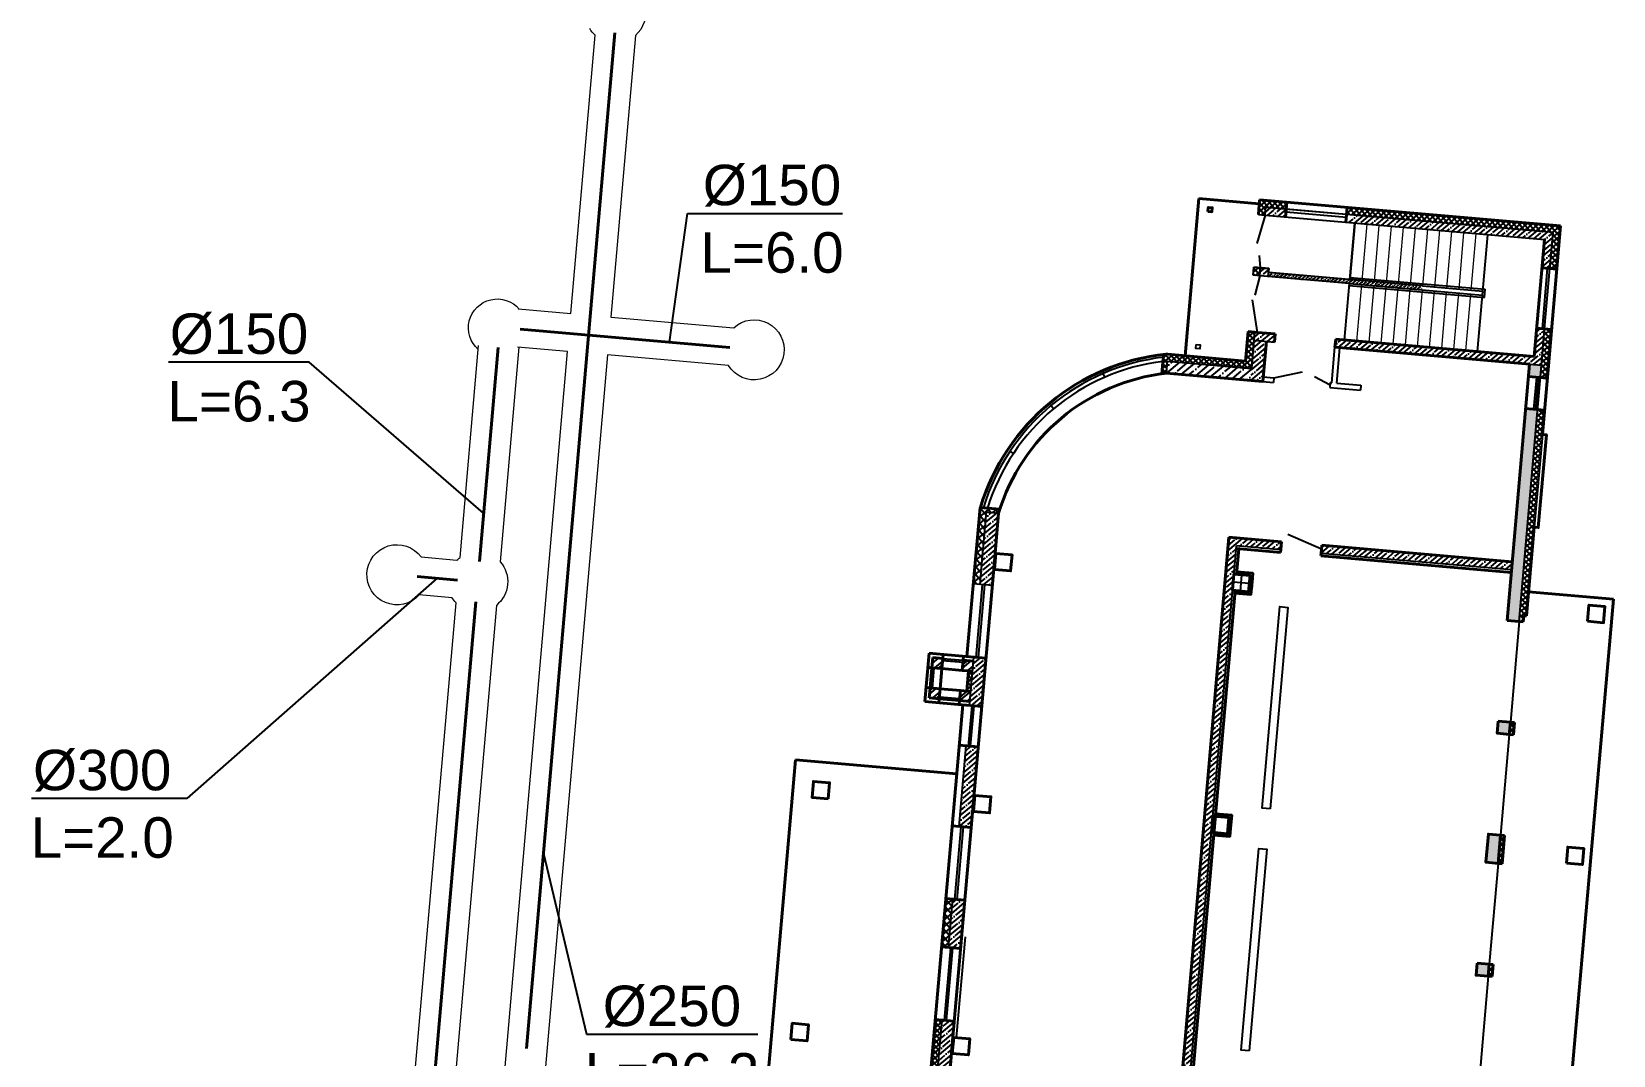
# Model space of a CAD drawing. Header units: millimetres. Extents: x 946 to 259010, y 548 to 42559.
# Drawn here: x 96994 to 104807, y 26862 to 31920 of the extents above; entities that cross this region are included whole.
import ezdxf
from ezdxf import colors
from ezdxf.entities.mleader import LeaderData, LeaderLine
from ezdxf.math import Vec2, Vec3

# ---------------------------------------------------------------- set-up
doc = ezdxf.new("R2010")
doc.units = ezdxf.units.MM
doc.linetypes.add('2-Columns and grid$0$084_(М5) Неукрепленный откос', pattern=[0])
doc.linetypes.add('DASHED', pattern=[19.05, 12.7, -6.35])
for name, color, linetype, lineweight in [('01 - здание', 1, 'Continuous', 40), ('01-Контур', 1, 'Continuous', 25), ('19-канальяК2', 54, 'Continuous', 40), ('Размеры КР', 23, 'Continuous', 13)]:
    doc.layers.add(name, color=color, linetype=linetype, lineweight=lineweight)
doc.styles.add('2_0-Ариел', font='arial.ttf', dxfattribs={"height": 2})
doc.styles.get("Standard").update_dxf_attribs({"font": 'arial.ttf'})
doc.linetypes.add('Каналья-К2', pattern='A,20,-4,["К2",Standard,S=2,R=0,X=-2,Y=-1],-2.3', length=26.3)
pattern_1 = [(45, (1452.38544, -901.835), (-0.067351921, 0.067351921), []), (135, (1452.38544, -901.835), (-0.067351921, -0.067351921), [])]
pattern_2 = [(45, (1411.03127, -1534.55234), (-0.134703842, 0.134703842), []), (45, (1411.16598, -1534.55234), (-0.134703842, 0.134703842), [0.238125, -0.047625, 0, -0.047625])]
pattern_3 = [(45, (1452.38544, -901.835), (-0.089802561, 0.089802561), []), (135, (1452.38544, -901.835), (-0.089802561, -0.089802561), [])]

# ---------------------------------------------------------------- blocks, each defined once
blk = doc.blocks.new('Прокуратура_v1')
at = {"layer": '01 - здание', "lineweight": -2, "ltscale": 100}
h = blk.add_hatch(dxfattribs=at)
h.set_pattern_fill('ANSI37', color=256, scale=0.03)
h.set_pattern_definition(pattern_1)
edge = h.paths.add_edge_path()
edge.add_line((-7.31, -0.19), (-6.81, -0.19))
edge.add_line((-6.81, -0.19), (-6.81, -0.02))
edge.add_line((-6.81, -0.02), (-7.449, -0.02))
edge.add_arc((-7.486, -0.015), 0.0375, 279.5173, 352.8701, ccw=False)
edge.add_line((-7.48, -0.052), (-7.48, -0.39))
edge.add_line((-7.48, -0.39), (-7.31, -0.39))
edge.add_line((-7.31, -0.39), (-7.31, -0.19))
h.paths.add_polyline_path([(-7.31, -1.69), (-7.48, -1.69), (-7.48, -1.89), (-7.31, -1.89)])
edge = h.paths.add_edge_path()
edge.add_arc((-0.022, -0.021), 0.0375, 178.8259, 272.3048, ccw=False)
edge.add_line((-0.059, -0.02), (-5.31, -0.02))
edge.add_line((-5.31, -0.02), (-5.31, -0.19))
edge.add_line((-5.31, -0.19), (-0.19, -0.19))
edge.add_line((-0.19, -0.19), (-0.19, -0.39))
edge.add_line((-0.19, -0.39), (-0.02, -0.39))
edge.add_line((-0.02, -0.39), (-0.02, -0.058))
h.paths.add_polyline_path([(-0.02, -0.39), (-0.19, -0.39), (-0.19, -1.09), (-0.02, -1.09)])
h.paths.add_polyline_path([(-0.02, -2.59), (-0.19, -2.59), (-0.19, -3.49), (-0.02, -3.49)])
h.paths.add_polyline_path([(-0.02, -3.49), (-0.19, -3.49), (-0.19, -3.79), (-0.02, -3.79)])
h = blk.add_hatch(dxfattribs=at)
h.set_pattern_fill('ANSI35', color=256, scale=0.03)
h.set_pattern_definition(pattern_2)
h.paths.add_polyline_path([(-7.11, -0.19), (-7.31, -0.19), (-7.31, -0.39), (-7.11, -0.39)])
h.paths.add_polyline_path([(-5.237, -0.39), (-0.71, -0.39), (-0.71, -0.19), (-5.132, -0.19)])
h.paths.add_polyline_path([(-0.71, -0.39), (-0.39, -0.39), (-0.19, -0.39), (-0.19, -0.19), (-0.71, -0.19)])
h.paths.add_polyline_path([(-0.19, -0.39), (-0.39, -0.39), (-0.39, -1.09), (-0.19, -1.09)])
h.paths.add_polyline_path([(-0.39, -2.59), (-0.39, -3.29), (-0.71, -3.29), (-0.71, -3.49), (-0.49, -3.49), (-0.19, -3.49), (-0.19, -2.59)])
h.paths.add_polyline_path([(-0.71, -3.49), (-0.71, -3.29), (-5.31, -3.29), (-5.31, -3.49)])
h.paths.add_polyline_path([(-7.11, -1.89), (-7.11, -1.69), (-7.31, -1.69), (-7.31, -1.89)])
h = blk.add_hatch(dxfattribs=at)
h.set_pattern_fill('ANSI35', color=256, scale=0.03)
h.set_pattern_definition([(45, (1452.38544, -901.835), (-0.134703842, 0.134703842), []), (45, (1452.52014, -901.835), (-0.134703842, 0.134703842), [0.238125, -0.047625, 0, -0.047625])])
h.paths.add_polyline_path([(-7.11, -0.19), (-7.11, -0.39), (-6.81, -0.39), (-6.81, -0.19)])
h = blk.add_hatch(dxfattribs=at)
h.set_pattern_fill('ANSI36', color=256, scale=0.02)
h.set_pattern_definition([(45, (908.73407, -1437.101285), (0.0336759605, 0.1234785217), [0.15875, -0.03175, 0, -0.03175])])
h.paths.add_polyline_path([(-6.99, -1.81), (-7.09, -1.82), (-7.09, -1.9), (-6.99, -1.89)])
h.paths.add_polyline_path([(-3.333, -1.79), (-6.99, -1.79), (-6.99, -1.89), (-3.299, -1.89)])
h = blk.add_hatch(dxfattribs=at)
h.set_pattern_fill('ANSI37', color=256, scale=0.03)
h.set_pattern_definition(pattern_1)
h.paths.add_polyline_path([(-7.31, -3.49), (-7.48, -3.49), (-7.48, -4.02), (-8.98, -4.02), (-9.41, -4.02), (-9.41, -4.19), (-7.31, -4.19)])
h.paths.add_polyline_path([(-7.31, -3.29), (-7.48, -3.29), (-7.48, -3.49), (-7.31, -3.49)])
h = blk.add_hatch(dxfattribs=at)
h.set_pattern_fill('ANSI35', color=256, scale=0.03)
h.set_pattern_definition(pattern_2)
h.paths.add_polyline_path([(-7.11, -3.29), (-7.31, -3.29), (-7.31, -3.49), (-7.11, -3.49)])
h.paths.add_polyline_path([(-7.11, -3.49), (-6.81, -3.49), (-6.81, -3.29), (-7.11, -3.29)])
h = blk.add_hatch(dxfattribs=at)
h.set_pattern_fill('ANSI35', color=256, scale=0.03)
h.set_pattern_definition(pattern_2)
h.paths.add_polyline_path([(-7.11, -3.49), (-7.31, -3.49), (-7.31, -4.49), (-7.11, -4.49)])
h.paths.add_polyline_path([(-7.01, -3.49), (-7.11, -3.49), (-7.11, -4.49), (-7.01, -4.49)])
h = blk.add_hatch(dxfattribs=at)
h.set_pattern_fill('ANSI35', color=256, scale=0.03)
h.set_pattern_definition(pattern_2)
h.paths.add_polyline_path([(-0.19, -3.49), (-0.49, -3.49), (-0.49, -3.79), (-0.19, -3.79)])
h.paths.add_polyline_path([(-0.19, -4.59), (-0.49, -4.59), (-0.49, -9.49), (-0.19, -9.49)])
h.paths.add_polyline_path([(-0.19, -9.49), (-0.49, -9.49), (-0.49, -9.84), (-0.19, -9.84)])
h.paths.add_polyline_path([(-0.19, -12.34), (-0.49, -12.34), (-0.49, -12.64), (-0.19, -12.64)])
h.paths.add_polyline_path([(-0.19, -15.14), (-0.49, -15.14), (-0.49, -15.49), (-0.19, -15.49)])
h.paths.add_polyline_path([(-0.19, -15.49), (-0.49, -15.49), (-0.49, -15.84), (-0.19, -15.84)])
h.paths.add_polyline_path([(-0.19, -18.34), (-0.49, -18.34), (-0.49, -18.64), (-0.19, -18.64)])
h.paths.add_polyline_path([(-0.19, -21.14), (-0.49, -21.14), (-0.49, -21.49), (-0.19, -21.49)])
h.paths.add_polyline_path([(-0.19, -21.49), (-0.49, -21.49), (-0.49, -21.84), (-0.19, -21.84)])
h.paths.add_polyline_path([(-0.19, -24.34), (-0.49, -24.34), (-0.49, -24.64), (-0.19, -24.64)])
h.paths.add_polyline_path([(-0.19, -27.14), (-0.49, -27.14), (-0.49, -27.49), (-0.19, -27.49)])
h.paths.add_polyline_path([(-0.19, -27.49), (-0.49, -27.49), (-0.49, -27.84), (-0.19, -27.84)])
h.paths.add_polyline_path([(-0.19, -30.34), (-0.49, -30.34), (-0.49, -30.64), (-0.19, -30.64)])
h.paths.add_polyline_path([(-0.19, -33.14), (-0.49, -33.14), (-0.49, -33.49), (-0.19, -33.49)])
h.paths.add_polyline_path([(-0.19, -33.49), (-0.49, -33.49), (-0.49, -33.84), (-0.19, -33.84)])
h.paths.add_polyline_path([(-0.19, -36.34), (-0.49, -36.34), (-0.49, -36.64), (-0.19, -36.64)])
h.paths.add_polyline_path([(-0.19, -39.14), (-0.49, -39.14), (-0.49, -39.49), (-0.19, -39.49)])
h.paths.add_polyline_path([(-0.19, -39.49), (-0.49, -39.49), (-0.49, -39.69), (-0.19, -39.69)])
h = blk.add_hatch(dxfattribs=at)
h.set_pattern_fill('ANSI37', color=256, scale=0.03)
h.set_pattern_definition(pattern_1)
h.paths.add_polyline_path([(-9.41, -4.19), (-9.41, -4.02), (-9.457, -4.02, 0.002499), (-9.51, -4.031), (-9.51, -4.511, -0.005218), (-9.41, -4.49)])
h = blk.add_hatch(dxfattribs=at)
h.set_pattern_fill('ANSI35', color=256, scale=0.04)
h.set_pattern_definition([(45, (1452.38544, -901.835), (-0.179605122, 0.179605122), []), (45, (1452.56504, -901.835), (-0.179605122, 0.179605122), [0.3175, -0.0635, 0, -0.0635])])
h.paths.add_polyline_path([(-7.31, -4.191), (-9.41, -4.19), (-9.41, -4.49), (-7.31, -4.49)])
h = blk.add_hatch(dxfattribs=at)
h.set_pattern_fill('ANSI37', color=256, scale=0.03)
h.set_pattern_definition(pattern_1)
h.paths.add_polyline_path([(-0.02, -5.19), (-0.02, -4.59), (-0.19, -4.59), (-0.19, -9.49), (-0.02, -9.49), (-0.02, -9.129, -0.411161), (-0.057, -9.091, -0.411161), (-0.02, -9.054), (-0.02, -7.49)])
h.paths.add_polyline_path([(-0.02, -9.49), (-0.19, -9.49), (-0.19, -9.84), (-0.09, -9.84), (-0.09, -9.69), (-0.02, -9.69)])
h = blk.add_hatch(dxfattribs=at)
h.set_pattern_fill('ANSI37', color=256, scale=0.04)
h.set_pattern_definition(pattern_3)
h.paths.add_polyline_path([(-13.53, -9.49), (-13.7, -9.49), (-13.7, -9.49), (-13.7, -10.09), (-13.53, -10.09)])
h.paths.add_polyline_path([(-13.53, -8.19), (-13.7, -8.19), (-13.7, -9.49), (-13.53, -9.49)])
h = blk.add_hatch(dxfattribs=at)
h.set_pattern_fill('ANSI37', color=256, scale=0.04)
h.set_pattern_definition(pattern_3)
h.paths.add_polyline_path([(-13.23, -8.19), (-13.53, -8.19), (-13.53, -8.29), (-13.23, -8.29)])
h = blk.add_hatch(dxfattribs=at)
h.set_pattern_fill('ANSI35', color=256, scale=0.03)
h.set_pattern_definition(pattern_2)
h.paths.add_polyline_path([(-13.23, -17.89), (-13.53, -17.89), (-13.53, -19.09), (-13.23, -19.09)])
h.paths.add_polyline_path([(-13.53, -16.09), (-13.23, -16.09), (-13.23, -15.49), (-13.53, -15.49)])
h.paths.add_polyline_path([(-13.23, -15.49), (-13.23, -14.09), (-13.53, -14.09), (-13.53, -15.49)])
h.paths.add_polyline_path([(-13.23, -11.89), (-13.53, -11.89), (-13.53, -13.09), (-13.23, -13.09)])
h.paths.add_polyline_path([(-13.53, -10.09), (-13.23, -10.09), (-13.23, -9.49), (-13.53, -9.49)])
edge = h.paths.add_edge_path()
edge.add_line((-13.53, -9.49), (-13.23, -9.49))
edge.add_line((-13.23, -9.49), (-13.23, -9.29))
edge.add_arc((-27.855, -8.79), 14.634, 358.042, 361.958)
edge.add_line((-13.23, -8.29), (-13.53, -8.29))
edge.add_arc((47.787, -8.89), 61.32, 179.43937, 180.56063)
h = blk.add_hatch(dxfattribs=at)
h.set_pattern_fill('ANSI35', color=256, scale=0.03)
h.set_pattern_definition(pattern_2)
h.paths.add_polyline_path([(-7.31, -15.49), (-7.51, -15.49), (-7.51, -21.49), (-7.31, -21.49), (-7.31, -21.29)])
h.paths.add_polyline_path([(-7.31, -9.49), (-7.51, -9.49), (-7.51, -15.49), (-7.31, -15.49), (-7.31, -15.29)])
h.paths.add_polyline_path([(-7.11, -8.39), (-7.51, -8.39), (-7.51, -9.49), (-7.31, -9.49), (-7.31, -9.29), (-7.31, -8.59), (-7.11, -8.59)])
h.paths.add_polyline_path([(-6.21, -8.39), (-6.564, -8.39), (-6.501, -8.59), (-6.21, -8.59)])
h.paths.add_polyline_path([(-6.564, -8.39), (-7.11, -8.39), (-7.11, -8.59), (-6.501, -8.59)])
h.paths.add_polyline_path([(-4.225, -8.39), (-5.21, -8.39), (-5.21, -8.59), (-4.208, -8.59)])
h.paths.add_polyline_path([(-0.71, -8.39), (-4.225, -8.39), (-4.208, -8.59), (-0.71, -8.59)])
h.paths.add_polyline_path([(-0.49, -8.39), (-0.71, -8.39), (-0.71, -8.59), (-0.49, -8.59)])
h = blk.add_hatch(dxfattribs=at)
h.set_pattern_fill('ANSI32', color=256, scale=0.02)
h.set_pattern_definition([(45, (1459.09888, -872.56195), (-0.134703842, 0.134703842), []), (45, (1459.18868, -872.56195), (-0.134703842, 0.134703842), [])])
h.paths.add_polyline_path([(-14.29, -12.24), (-14.29, -11.99), (-14.54, -11.99), (-14.54, -12.24)])
h.paths.add_polyline_path([(-13.79, -11.99), (-13.79, -12.24), (-13.53, -12.24), (-13.53, -11.99)])
h.paths.add_polyline_path([(-13.79, -12.74), (-13.79, -12.99), (-13.53, -12.99), (-13.53, -12.74)])
h = blk.add_hatch(dxfattribs=at)
h.set_pattern_fill('ANSI31', color=256, scale=0.02)
h.set_pattern_definition([(45, (1459.09888, -872.561955), (-0.0449012806, 0.0449012806), [])])
h.paths.add_polyline_path([(-13.79, -11.99), (-14.091, -11.99), (-14.091, -12.04), (-13.79, -12.04)])
h.paths.add_polyline_path([(-14.091, -11.99), (-14.29, -11.99), (-14.29, -12.04), (-14.091, -12.04)])
h.paths.add_polyline_path([(-13.79, -12.94), (-14.29, -12.94), (-14.29, -12.99), (-13.79, -12.99)])
h = blk.add_hatch(dxfattribs=at)
h.set_pattern_fill('ANSI31', color=256, scale=0.02)
h.set_pattern_definition([(45, (1459.31888, -872.561955), (-0.0449012806, 0.0449012806), [])])
h.paths.add_polyline_path([(-14.54, -12.74), (-14.49, -12.74), (-14.49, -12.24), (-14.54, -12.24)])
h = blk.add_hatch(dxfattribs=at)
h.set_pattern_fill('ANSI37', color=256, scale=0.04)
h.set_pattern_definition([(45, (1411.03127, -1528.55234), (-0.089802561, 0.089802561), []), (135, (1411.03127, -1528.55234), (-0.089802561, -0.089802561), [])])
h.paths.add_polyline_path([(-13.53, -12.24), (-13.63, -12.24), (-13.63, -12.74), (-13.53, -12.74)])
h = blk.add_hatch(dxfattribs=at)
h.set_pattern_fill('ANSI37', color=256, scale=0.03)
h.set_pattern_definition(pattern_1)
h.paths.add_polyline_path([(-0.09, -12.34), (-0.19, -12.34), (-0.19, -12.64), (-0.09, -12.64)])
h.paths.add_polyline_path([(-0.09, -15.14), (-0.19, -15.14), (-0.19, -15.49), (-0.09, -15.49)])
h.paths.add_polyline_path([(-0.09, -15.49), (-0.19, -15.49), (-0.19, -15.84), (-0.09, -15.84)])
h.paths.add_polyline_path([(-0.09, -18.34), (-0.19, -18.34), (-0.19, -18.64), (-0.09, -18.64)])
h.paths.add_polyline_path([(-0.09, -21.14), (-0.19, -21.14), (-0.19, -21.49), (-0.09, -21.49)])
h.paths.add_polyline_path([(-0.09, -21.49), (-0.19, -21.49), (-0.19, -21.84), (-0.09, -21.84)])
h.paths.add_polyline_path([(-0.09, -24.34), (-0.19, -24.34), (-0.19, -24.64), (-0.09, -24.64)])
h.paths.add_polyline_path([(-0.09, -27.14), (-0.19, -27.14), (-0.19, -27.49), (-0.09, -27.49)])
h.paths.add_polyline_path([(-0.09, -27.49), (-0.19, -27.49), (-0.19, -27.84), (-0.09, -27.84)])
h.paths.add_polyline_path([(-0.09, -30.34), (-0.19, -30.34), (-0.19, -30.64), (-0.09, -30.64)])
h.paths.add_polyline_path([(-0.09, -33.14), (-0.19, -33.14), (-0.19, -33.49), (-0.09, -33.49)])
h.paths.add_polyline_path([(-0.09, -33.49), (-0.19, -33.49), (-0.19, -33.84), (-0.09, -33.84)])
h.paths.add_polyline_path([(-0.09, -36.34), (-0.19, -36.34), (-0.19, -36.64), (-0.09, -36.64)])
h.paths.add_polyline_path([(-0.09, -39.14), (-0.19, -39.14), (-0.19, -39.49), (-0.09, -39.49)])
h = blk.add_hatch(dxfattribs=at)
h.set_pattern_fill('ANSI32', color=256, scale=0.02)
h.set_pattern_definition([(45, (1459.31888, -872.56195), (-0.134703842, 0.134703842), []), (45, (1459.40868, -872.56195), (-0.134703842, 0.134703842), [])])
h.paths.add_polyline_path([(-14.401, -12.74), (-14.54, -12.74), (-14.54, -12.99), (-14.401, -12.99)])
h.paths.add_polyline_path([(-14.29, -12.74), (-14.401, -12.74), (-14.401, -12.99), (-14.29, -12.99)])
h = blk.add_hatch(dxfattribs=at)
h.set_pattern_fill('ANSI37', color=256, scale=0.04)
h.set_pattern_definition([(45, (1411.03127, -1534.55234), (-0.089802561, 0.089802561), []), (135, (1411.03127, -1534.55234), (-0.089802561, -0.089802561), [])])
h.paths.add_polyline_path([(-13.53, -17.89), (-13.7, -17.89), (-13.7, -19.09), (-13.53, -19.09)])
h = blk.add_hatch(dxfattribs=at)
h.set_pattern_fill('ANSI37', color=256, scale=0.03)
h.set_pattern_definition(pattern_1)
h.paths.add_polyline_path([(-13.53, -35.89), (-13.7, -35.89), (-13.7, -37.09), (-13.53, -37.09)])
h.paths.add_polyline_path([(-13.53, -33.49), (-13.7, -33.49), (-13.7, -34.09), (-13.53, -34.09)])
h.paths.add_polyline_path([(-13.53, -32.89), (-13.7, -32.89), (-13.7, -33.49), (-13.53, -33.49)])
h.paths.add_polyline_path([(-13.53, -29.89), (-13.7, -29.89), (-13.7, -31.09), (-13.53, -31.09)])
h.paths.add_polyline_path([(-13.53, -27.49), (-13.7, -27.49), (-13.7, -28.09), (-13.53, -28.09)])
h.paths.add_polyline_path([(-13.53, -26.89), (-13.7, -26.89), (-13.7, -27.49), (-13.53, -27.49)])
h.paths.add_polyline_path([(-13.53, -23.89), (-13.7, -23.89), (-13.7, -25.051, -0.438008), (-13.661, -25.09), (-13.53, -25.09)])
h.paths.add_polyline_path([(-13.53, -21.49), (-13.7, -21.49), (-13.7, -22.09), (-13.53, -22.09)])
h.paths.add_polyline_path([(-13.53, -20.89), (-13.7, -20.89), (-13.7, -21.49), (-13.53, -21.49)])
h = blk.add_hatch(dxfattribs=at)
h.set_pattern_fill('ANSI35', color=256, scale=0.03)
h.set_pattern_definition(pattern_2)
h.paths.add_polyline_path([(-13.23, -29.89), (-13.53, -29.89), (-13.53, -31.09), (-13.23, -31.09)])
h.paths.add_polyline_path([(-13.23, -27.49), (-13.53, -27.49), (-13.53, -28.09), (-13.23, -28.09)])
h.paths.add_polyline_path([(-13.53, -27.49), (-13.23, -27.49), (-13.23, -26.89), (-13.53, -26.89)])
h.paths.add_polyline_path([(-13.23, -23.89), (-13.53, -23.89), (-13.53, -25.09), (-13.23, -25.09)])
h.paths.add_polyline_path([(-13.23, -21.49), (-13.53, -21.49), (-13.53, -22.09), (-13.23, -22.09)])
h.paths.add_polyline_path([(-13.23, -21.09), (-13.23, -20.89), (-13.53, -20.89), (-13.53, -21.49), (-13.23, -21.49)])
at = {"layer": '01 - здание', "ltscale": 100}
for p, q in [((-8.98, -0.12), (-8.98, -4.02)), ((-7.48, -0.12), (-8.98, -0.12)), ((-7.48, -0.02), (-0.02, -0.02)), ((-7.48, -0.39), (-7.48, -0.02)), ((-6.81, -0.39), (-6.81, -0.02)), ((-5.31, -0.39), (-5.31, -0.02)), ((-0.39, -3.29), (-0.39, -0.39)), ((-0.39, -3.29), (-0.39, -0.39)), ((-0.39, -3.29), (-0.39, -0.39)), ((-0.39, -3.29), (-0.39, -0.39)), ((-0.39, -3.29), (-0.39, -0.39)), ((-0.39, -3.29), (-0.39, -0.39)), ((-0.39, -3.29), (-0.39, -0.39)), ((-0.39, -3.29), (-0.39, -0.39)), ((-0.02, -0.02), (-0.02, -3.49)), ((-0.02, -1.09), (-0.39, -1.09)), ((-0.02, -2.59), (-0.39, -2.59)), ((-7.48, -4.02), (-7.48, -3.29)), ((-7.31, -3.29), (-7.48, -3.29)), ((-7.345, -3.29), (-6.81, -3.29)), ((-7.01, -4.49), (-7.01, -3.49)), ((-6.81, -3.29), (-6.81, -3.49)), ((-5.31, -3.29), (-0.39, -3.29)), ((-5.31, -3.29), (-5.31, -3.49)), ((-0.49, -3.49), (-5.31, -3.49)), ((-0.49, -9.84), (-0.49, -3.49)), ((-0.02, -3.49), (-0.02, -5.19)), ((-0.49, -3.79), (-0.02, -3.79)), ((-9.51, -4.031), (-9.51, -4.511)), ((-9.41, -4.02), (-9.457, -4.02)), ((-9.41, -4.02), (-7.48, -4.02)), ((-7.11, -4.49), (-9.41, -4.49)), ((-7.01, -4.49), (-8.43, -4.49)), ((-0.49, -4.59), (-0.02, -4.59)), ((0.08, -5.19), (-0.02, -5.19)), ((0.08, -5.19), (0.08, -7.49)), ((-0.02, -7.49), (-0.02, -9.69)), ((-13.7, -9.49), (-13.7, -8.19)), ((-13.23, -8.19), (-13.7, -8.19)), ((-13.208, -8.19), (-13.7, -8.19)), ((-13.23, -9.49), (-13.23, -8.29)), ((-7.51, -36.159), (-7.51, -8.39)), ((-6.21, -8.39), (-7.51, -8.39)), ((-6.21, -8.39), (-6.21, -8.59)), ((-6.21, -8.59), (-6.21, -8.653)), ((-0.49, -8.39), (-5.21, -8.39)), ((-5.21, -8.39), (-5.21, -8.59)), ((-5.21, -8.59), (-5.21, -8.653)), ((-6.21, -8.653), (-7.31, -8.653)), ((-7.247, -8.653), (-7.247, -9.29)), ((-0.49, -8.653), (-5.21, -8.653)), ((-13.7, -11.89), (-13.7, -9.29)), ((-13.23, -21.29), (-13.23, -9.29)), ((-0.02, -9.09), (2.08, -9.09)), ((2.08, -39.89), (2.08, -9.09)), ((-7.247, -9.69), (-7.247, -39.227)), ((-0.09, -9.84), (-0.09, -9.69)), ((-0.09, -9.69), (-0.02, -9.69)), ((-0.49, -9.84), (-0.09, -9.84)), ((-13.63, -11.89), (-14.64, -11.89)), ((-14.64, -11.89), (-14.64, -13.09)), ((-14.29, -11.99), (-14.54, -11.99)), ((-14.54, -11.99), (-14.54, -12.24)), ((-14.29, -11.99), (-14.29, -11.89)), ((-14.29, -11.99), (-14.29, -12.24)), ((-13.79, -11.99), (-13.79, -11.89)), ((-13.53, -11.99), (-13.79, -11.99)), ((-13.79, -11.99), (-13.79, -12.24)), ((-13.23, -11.89), (-13.7, -11.89)), ((-14.54, -12.24), (-14.64, -12.24)), ((-14.29, -12.24), (-14.54, -12.24)), ((-14.54, -12.24), (-14.54, -12.74)), ((-14.29, -12.24), (-14.29, -12.74)), ((-14.29, -12.24), (-13.79, -12.24)), ((-13.53, -12.24), (-13.79, -12.24)), ((-13.63, -12.24), (-13.63, -12.74)), ((-0.49, -12.34), (-0.09, -12.34)), ((-0.09, -12.64), (-0.09, -12.34)), ((-14.54, -12.74), (-14.64, -12.74)), ((-14.54, -12.74), (-14.54, -12.99)), ((-14.29, -12.74), (-14.54, -12.74)), ((-14.29, -12.74), (-14.29, -12.99)), ((-14.29, -12.74), (-13.79, -12.74)), ((-13.79, -12.74), (-13.79, -12.99)), ((-13.53, -12.74), (-13.79, -12.74)), ((-0.49, -12.64), (-0.09, -12.64)), ((-0.49, -12.64), (-0.09, -12.64)), ((-13.63, -13.09), (-14.64, -13.09)), ((-14.29, -12.99), (-14.54, -12.99)), ((-14.29, -12.99), (-13.79, -12.99)), ((-14.29, -13.09), (-14.29, -12.99)), ((-13.53, -12.99), (-13.79, -12.99)), ((-13.79, -13.09), (-13.79, -12.99)), ((-13.7, -26.89), (-13.7, -13.09)), ((-13.7, -13.09), (-13.23, -13.09)), ((-13.23, -14.09), (-13.7, -14.09)), ((-13.7, -14.09), (-13.23, -14.09)), ((-0.49, -15.84), (-0.49, -15.14)), ((-0.49, -15.14), (-0.09, -15.14)), ((-0.09, -15.84), (-0.09, -15.14)), ((-0.49, -15.84), (-0.09, -15.84)), ((-13.7, -16.09), (-13.23, -16.09)), ((-13.7, -17.89), (-13.23, -17.89)), ((-0.49, -18.64), (-0.49, -18.34)), ((-0.49, -18.34), (-0.09, -18.34)), ((-0.09, -18.64), (-0.09, -18.34)), ((-0.49, -18.64), (-0.09, -18.64)), ((-0.49, -18.64), (-0.09, -18.64)), ((-13.7, -19.09), (-13.23, -19.09)), ((-13.7, -19.09), (-13.23, -19.09)), ((-13.7, -20.89), (-13.23, -20.89)), ((-13.23, -39.27), (-13.23, -21.09))]:
    blk.add_line(p, q, dxfattribs=at)
at = {"layer": '01 - здание', "lineweight": -2, "ltscale": 100}
for p, q in [((-7.48, -0.39), (-7.31, -0.39)), ((-7.31, -0.39), (-7.453, -1.102)), ((-7.31, -0.19), (-0.19, -0.19)), ((-7.31, -0.39), (-7.31, -0.19)), ((-7.31, -0.39), (-0.39, -0.39)), ((-6.81, -0.19), (-5.31, -0.19)), ((-6.801, -0.259), (-5.31, -0.259)), ((-5.09, -1.79), (-5.09, -0.39)), ((-5.09, -0.39), (-5.09, -1.79)), ((-1.79, -3.29), (-1.79, -0.39)), ((-0.19, -1.09), (-0.19, -0.19)), ((-0.19, -1.09), (-0.19, -0.19)), ((-0.19, -1.09), (-0.19, -0.19)), ((-0.19, -1.09), (-0.19, -0.19)), ((-0.19, -1.09), (-0.19, -0.19)), ((-0.256, -1.09), (-0.256, -2.59)), ((-0.205, -1.09), (-0.205, -2.59)), ((-7.31, -1.69), (-7.366, -1.393)), ((-7.48, -1.89), (-7.48, -1.69)), ((-7.11, -1.69), (-7.48, -1.69)), ((-7.11, -1.89), (-7.48, -1.89)), ((-7.31, -1.89), (-7.395, -2.378)), ((-7.31, -1.89), (-7.31, -1.69)), ((-7.11, -1.79), (-7.11, -1.69)), ((-7.11, -1.69), (-7.11, -1.89)), ((-3.299, -1.79), (-7.11, -1.79)), ((-5.09, -1.89), (-7.11, -1.89)), ((-5.09, -1.74), (-1.74, -1.74)), ((-5.09, -1.89), (-1.79, -1.89)), ((-5.09, -3.29), (-5.09, -1.89)), ((-5.09, -1.94), (-1.74, -1.94)), ((-3.29, -1.79), (-1.79, -1.79)), ((-1.74, -1.94), (-1.74, -1.74)), ((-7.245, -3.29), (-7.441, -2.496)), ((-0.19, -3.49), (-0.19, -2.59)), ((-0.19, -3.49), (-0.19, -2.59)), ((-0.19, -3.49), (-0.19, -2.59)), ((-0.19, -3.49), (-0.19, -2.59)), ((-0.19, -3.49), (-0.19, -2.59)), ((-0.19, -3.49), (-0.19, -2.59)), ((-7.31, -4.191), (-7.31, -3.29)), ((-7.31, -3.49), (-6.81, -3.49)), ((-5.31, -4.37), (-5.31, -3.49)), ((-5.31, -4.37), (-5.31, -3.49)), ((-5.19, -4.37), (-5.19, -3.49)), ((-5.19, -4.37), (-5.19, -3.49)), ((-0.49, -3.49), (-0.19, -3.49)), ((-0.49, -3.49), (-0.19, -3.49)), ((-0.49, -3.49), (-0.19, -3.49)), ((-0.49, -3.49), (-0.19, -3.49)), ((-0.49, -3.49), (-0.19, -3.49)), ((-0.49, -3.49), (-0.19, -3.49)), ((-0.19, -9.84), (-0.19, -3.49)), ((-0.29, -3.79), (-0.29, -4.59)), ((-0.24, -3.79), (-0.24, -4.59)), ((-9.41, -4.19), (-9.41, -4.49)), ((-9.41, -4.19), (-7.31, -4.19)), ((-9.31, -4.19), (-7.31, -4.191)), ((-9, -4.059), (-9, -4.061)), ((-7.48, -4.02), (-8.98, -4.02)), ((-7.48, -4.02), (-8.43, -4.02)), ((-7.31, -4.19), (-8.43, -4.19)), ((-6.75, -4.37), (-6.058, -4.165)), ((-5.35, -4.43), (-5.746, -4.262)), ((-10.907, -4.718), (-10.955, -4.63)), ((-7.21, -4.49), (-6.75, -4.49)), ((-7.01, -4.37), (-6.75, -4.37)), ((-6.75, -4.37), (-6.75, -4.49)), ((-5.35, -4.37), (-5.31, -4.37)), ((-5.35, -4.37), (-5.35, -4.49)), ((-5.35, -4.49), (-4.59, -4.49)), ((-5.19, -4.37), (-4.59, -4.37)), ((-4.59, -4.37), (-4.59, -4.49)), ((-0.02, -5.19), (-0.02, -7.49)), ((-12.101, -5.606), (-12.172, -5.535)), ((-12.995, -6.796), (-13.083, -6.748)), ((0.08, -7.49), (-0.02, -7.49)), ((-5.21, -8.49), (-6.067, -8.2)), ((-13.53, -8.29), (-13.23, -8.29)), ((-13.53, -9.49), (-13.53, -8.29)), ((-7.31, -36.159), (-7.31, -8.59)), ((-6.21, -8.59), (-7.31, -8.59)), ((-0.49, -8.59), (-5.21, -8.59)), ((-7.11, -9.69), (-7.11, -9.29)), ((-13.53, -10.09), (-13.53, -9.49)), ((-6.91, -9.49), (-7.31, -9.49)), ((-13.23, -10.09), (-13.7, -10.09)), ((-13.478, -10.09), (-13.478, -11.89)), ((-13.426, -10.09), (-13.426, -11.89)), ((-0.19, -9.84), (-0.19, -12.34)), ((-14.29, -11.99), (-13.79, -11.99)), ((-14.29, -12.04), (-13.79, -12.04)), ((-13.53, -13.09), (-13.53, -11.89)), ((-14.49, -12.24), (-14.49, -12.74)), ((-0.49, -12.64), (-0.49, -12.34)), ((-0.19, -12.64), (-0.19, -12.34)), ((-0.19, -12.64), (-0.19, -15.14)), ((-14.29, -12.94), (-13.79, -12.94)), ((-13.478, -13.09), (-13.478, -14.09)), ((-13.426, -13.09), (-13.426, -14.09)), ((-13.53, -16.09), (-13.53, -14.09)), ((-0.19, -15.84), (-0.19, -15.14)), ((-0.19, -15.84), (-0.19, -18.34)), ((-13.474, -17.89), (-13.474, -16.09)), ((-13.422, -17.89), (-13.422, -16.09)), ((-13.53, -19.09), (-13.53, -17.89)), ((-0.19, -18.64), (-0.19, -18.34)), ((-0.19, -18.64), (-0.19, -21.14)), ((-13.474, -20.89), (-13.474, -19.09)), ((-13.422, -20.89), (-13.422, -19.09)), ((-13.147, -18.793), (-13.147, -21.29)), ((-13.53, -22.09), (-13.53, -20.89))]:
    blk.add_line(p, q, dxfattribs=at)
at = {"layer": '01 - здание', "lineweight": 15, "ltscale": 100}
for p, q in [((-4.79, -0.39), (-4.79, -1.79)), ((-4.49, -0.39), (-4.49, -1.79)), ((-4.19, -0.39), (-4.19, -1.79)), ((-3.89, -0.39), (-3.89, -1.79)), ((-3.59, -0.39), (-3.59, -1.79)), ((-3.29, -0.39), (-3.29, -1.79)), ((-2.99, -0.39), (-2.99, -1.79)), ((-2.69, -0.39), (-2.69, -1.79)), ((-2.39, -0.39), (-2.39, -1.79)), ((-2.09, -0.39), (-2.09, -1.79)), ((-4.79, -1.89), (-4.79, -3.29)), ((-4.49, -1.89), (-4.49, -3.29)), ((-4.19, -1.89), (-4.19, -3.29)), ((-3.89, -1.89), (-3.89, -3.29)), ((-3.59, -1.89), (-3.59, -3.29)), ((-3.29, -1.89), (-3.29, -3.29)), ((-2.99, -1.89), (-2.99, -3.29)), ((-2.69, -1.89), (-2.69, -3.29)), ((-2.39, -1.89), (-2.39, -3.29)), ((-2.09, -1.89), (-2.09, -3.29))]:
    blk.add_line(p, q, dxfattribs=at)
at = {"layer": '01 - здание', "ltscale": 100}
for points in [[(-8.73, -0.42), (-8.63, -0.42), (-8.63, -0.32), (-8.73, -0.32)], [(-0.49, -12.34), (-0.19, -12.34), (-0.19, -12.64), (-0.49, -12.64)], [(-0.19, -15.84), (-0.49, -15.84), (-0.49, -15.14), (-0.19, -15.14)], [(-0.49, -18.34), (-0.19, -18.34), (-0.19, -18.64), (-0.49, -18.64)]]:
    blk.add_lwpolyline(points, close=True, dxfattribs=at)
at = {"layer": '01 - здание', "lineweight": -2, "ltscale": 100}
for points in [[(-7.11, -1.89), (-7.31, -1.89), (-7.31, -1.69), (-7.11, -1.69)], [(-8.73, -3.72), (-8.63, -3.72), (-8.63, -3.82), (-8.73, -3.82)], [(-5.91, -14.99), (-6.11, -14.99), (-6.11, -9.99), (-5.91, -9.99)], [(-5.91, -20.99), (-6.11, -20.99), (-6.11, -15.99), (-5.91, -15.99)]]:
    blk.add_lwpolyline(points, close=True, dxfattribs=at)
at = {"layer": '01 - здание', "ltscale": 100}
for points in [[(-0.02, -5.19), (0.08, -5.19), (0.08, -7.49), (-0.02, -7.49)], [(-13.21, -9.69), (-13.21, -9.29), (-12.81, -9.29), (-12.81, -9.69), (-13.21, -9.69)], [(-7.31, -9.69), (-7.31, -9.29), (-6.91, -9.29), (-6.91, -9.69), (-7.31, -9.69)], [(-7.247, -9.227), (-6.847, -9.227), (-6.847, -9.627)], [(-7.247, -9.753), (-6.847, -9.753), (-6.847, -9.353)], [(1.49, -9.69), (1.49, -9.29), (1.89, -9.29), (1.89, -9.69), (1.49, -9.69)], [(-7.247, -15.227), (-6.847, -15.227), (-6.847, -15.627)], [(-16.81, -15.69), (-16.81, -15.29), (-17.21, -15.29), (-17.21, -15.69), (-16.81, -15.69)], [(-13.21, -15.69), (-13.21, -15.29), (-12.81, -15.29), (-12.81, -15.69), (-13.21, -15.69)], [(-13.21, -15.69), (-13.21, -15.29), (-12.81, -15.29), (-12.81, -15.69), (-13.21, -15.69)], [(-13.21, -15.69), (-13.21, -15.29), (-12.81, -15.29), (-12.81, -15.69), (-13.21, -15.69)], [(-7.31, -15.69), (-7.31, -15.29), (-6.91, -15.29), (-6.91, -15.69), (-7.31, -15.69)], [(-7.247, -15.753), (-6.847, -15.753), (-6.847, -15.353)], [(1.49, -15.69), (1.49, -15.29), (1.89, -15.29), (1.89, -15.69), (1.49, -15.69)], [(-17.21, -21.69), (-17.21, -21.29), (-16.81, -21.29), (-16.81, -21.69), (-17.21, -21.69)], [(-13.21, -21.69), (-13.21, -21.29), (-12.81, -21.29), (-12.81, -21.69), (-13.21, -21.69)], [(-13.21, -21.69), (-13.21, -21.29), (-12.81, -21.29), (-12.81, -21.69), (-13.21, -21.69)], [(-13.21, -21.69), (-13.21, -21.29), (-12.81, -21.29), (-12.81, -21.69), (-13.21, -21.69)]]:
    blk.add_lwpolyline(points, dxfattribs=at)
at = {"layer": '01 - здание', "linetype": 'DASHED', "ltscale": 2}
blk.add_lwpolyline([(-13.7, -14.8), (-17.7, -14.8), (-17.7, -28.18), (-13.7, -28.18)], dxfattribs=at)
at = {"layer": '01 - здание', "ltscale": 100}
for radius, start, end in [(5.37, 100.9919, 168.1627), (4.9, 101.4958, 168.2056)]:
    blk.add_arc((-8.433, -9.292), radius, start, end, dxfattribs=at)
at = {"layer": '01 - здание', "lineweight": -2, "ltscale": 100}
for radius, start, end in [(5.3, 101.7196, 168.0041), (5.2, 101.9483, 167.7698)]:
    blk.add_arc((-8.433, -9.292), radius, start, end, dxfattribs=at)
blk = doc.blocks.new('_None')

msp = doc.modelspace()

# ---------------------------------------------------------------- linework, layer by layer
at = {"layer": '19-канальяК2', "linetype": 'Каналья-К2', "ltscale": 1.5}
for p, q in [((99437.7, 26896.2), (99875.3, 31913.1)), ((99406.4, 30450.3), (100442.5, 30359.9)), ((99205.8, 29301.4), (99298.1, 30359.3)), ((98898.3, 29227.8), (99097.5, 29210.5)), ((98445.6, 20584.5), (99188.4, 29102.2))]:
    msp.add_line(p, q, dxfattribs=at)
at = {"layer": 'Размеры КР', "color": 0, "linetype": '2-Columns and grid$0$084_(М5) Неукрепленный откос', "lineweight": 13, "ltscale": 100}
for p, q in [((99656.9, 30527), (99776.9, 31903.1)), ((99976.7, 31901.1), (99855.3, 30509.7)), ((99397.5, 30549.6), (99656.9, 30527)), ((99855.3, 30509.7), (100461.9, 30456.8)), ((98820.5, 20936.5), (99640.6, 30340)), ((99839, 30322.7), (99019, 20921.1)), ((99110.2, 29322.2), (99201.5, 30369.4)), ((99400.7, 30360.9), (99308.2, 29300.4)), ((99640.6, 30340), (99393.3, 30361.6)), ((100435.8, 30270.7), (99839, 30322.7)), ((98918.1, 29324.7), (99094.7, 29309.3)), ((98349.6, 20602.1), (99090.6, 29098.3)), ((99289.4, 29085.4), (98548.2, 20586.8)), ((99071.3, 29122.9), (98908.9, 29137.1))]:
    msp.add_line(p, q, dxfattribs=at)
for points in [[(99775.9, 32120.7, -1.014606), (99976.7, 31901.1)], [(99776.9, 31903.1, -0.068664), (99751.1, 31934.5, -0.068664)], [(99199.8, 30349.3, -1.071574), (99402.8, 30549.2, -1.071574)], [(100461.9, 30456.8, -2.803075), (100435.8, 30270.7)], [(98908.9, 29137.1, -2.805518), (98918.1, 29324.7)], [(99094.7, 29309.3, -0.033893), (99110.2, 29322.2, -0.033893)], [(99308.2, 29300.4, -0.430602), (99289.4, 29085.4, -0.430602)], [(99090.6, 29098.3, -0.056475), (99070.2, 29124.7)]]:
    msp.add_lwpolyline(points, format="xyb", dxfattribs=at)

# ---------------------------------------------------------------- block references
at = {"layer": '01-Контур', "xscale": 199.9999999999999, "yscale": 199.9999999999999, "zscale": 199.9999999999999, "rotation": 355.0154292557599}
msp.add_blockref('Прокуратура_v1', (104550.4, 30963.3), dxfattribs=at)

# ---------------------------------------------------------------- leaders
at = {"layer": '19-канальяК2', "lineweight": 30}
ml = msp.add_multileader_mtext('Standard', dxfattribs=at)
ml.set_content('%%C150\\PL=6.0', color=256, style='2_0-Ариел')
ml.set_leader_properties()
ml.set_arrow_properties(name='NONE')
ml.build(insert=Vec2(0, 0))
ml.multileader.update_dxf_attribs({"text_left_attachment_type": 6, "text_right_attachment_type": 6, "dogleg_length": 0.36, "arrow_head_size": 18})
ctx = ml.context
ctx.base_point, ctx.char_height, ctx.arrow_head_size, ctx.landing_gap_size, ctx.plane_origin = Vec3(100305.6, 31022.1), 200, 18, 9, Vec3(100790.2, 30654.9)
ctx.left_attachment, ctx.right_attachment, ctx.text_align_type = 6, 6, 1
notes = []
notes.append((ctx, [(1, (1, 1, 0), (100233.6, 31022.1), (1, 0), 72, [(0, [(100144.9, 30385.9)], 0, [])])]))
ctx.mtext.insert, ctx.mtext.alignment, ctx.mtext.flow_direction = Vec3(100651.2, 31262.1), 2, 5
ml = msp.add_multileader_mtext('Standard', dxfattribs=at)
ml.set_content('%%C150\\PL=6.3', color=256, style='2_0-Ариел')
ml.set_leader_properties()
ml.set_arrow_properties(name='NONE')
ml.build(insert=Vec2(0, 0))
ml.multileader.update_dxf_attribs({"text_left_attachment_type": 6, "text_right_attachment_type": 6, "dogleg_length": 0.36, "arrow_head_size": 18})
ctx = ml.context
ctx.base_point, ctx.char_height, ctx.arrow_head_size, ctx.landing_gap_size, ctx.plane_origin = Vec3(97672.6, 30287.5), 200, 18, 9, Vec3(100790.2, 30058.7)
ctx.left_attachment, ctx.right_attachment, ctx.text_align_type = 6, 6, 1
notes.append((ctx, [(0, (1, 1, 0), (98364.8, 30287.5), (-1, 0), 0.36, [(0, [(99226.6, 29540.2)], 0, [])])]))
ctx.mtext.insert, ctx.mtext.alignment, ctx.mtext.flow_direction = Vec3(98018.5, 30527.5), 2, 5
ml = msp.add_multileader_mtext('Standard', dxfattribs=at)
ml.set_content('%%C300\\PL=2.0', color=256, style='2_0-Ариел')
ml.set_leader_properties()
ml.set_arrow_properties(name='NONE')
ml.build(insert=Vec2(0, 0))
ml.multileader.update_dxf_attribs({"text_left_attachment_type": 6, "text_right_attachment_type": 6, "dogleg_length": 0.36, "arrow_head_size": 18})
ctx = ml.context
ctx.base_point, ctx.char_height, ctx.arrow_head_size, ctx.landing_gap_size, ctx.plane_origin = Vec3(96997, 28131.8), 200, 18, 9, Vec3(96909.1, 30148.1)
ctx.left_attachment, ctx.right_attachment, ctx.text_align_type = 6, 6, 1
notes.append((ctx, [(0, (1, 1, 0), (97760.1, 28131.8), (-1, 0), 72, [(0, [(98997.9, 29219.2)], 0, [])])]))
ctx.mtext.insert, ctx.mtext.alignment, ctx.mtext.flow_direction = Vec3(97342.6, 28371.8), 2, 5
ml = msp.add_multileader_mtext('Standard', dxfattribs=at)
ml.set_content('%%C250\\PL=26.2', color=256, style='2_0-Ариел')
ml.set_leader_properties()
ml.set_arrow_properties(name='NONE')
ml.build(insert=Vec2(0, 0))
ml.multileader.update_dxf_attribs({"text_left_attachment_type": 6, "text_right_attachment_type": 6, "dogleg_length": 0.36, "arrow_head_size": 18})
ctx = ml.context
ctx.base_point, ctx.char_height, ctx.arrow_head_size, ctx.landing_gap_size, ctx.plane_origin = Vec3(99734.3, 26966.7), 200, 18, 9, Vec3(95758.5, 26861.4)
ctx.left_attachment, ctx.right_attachment, ctx.text_align_type = 6, 6, 1
notes.append((ctx, [(1, (1, 1, 0), (99734, 26966.7), (1, 0), 0.36, [(0, [(99521.8, 27859.8)], 0, [])])]))
ctx.mtext.insert, ctx.mtext.alignment, ctx.mtext.flow_direction = Vec3(100156.9, 27206.7), 2, 5
for ctx, leaders in notes:
    for number, flags, end, landing, length, lines in leaders:
        leader = LeaderData()
        leader.index, (leader.has_last_leader_line, leader.has_dogleg_vector, leader.attachment_direction) = number, flags
        leader.last_leader_point, leader.dogleg_vector, leader.dogleg_length = Vec3(end), Vec3(landing), length
        for number, points, colour, breaks in lines:
            line = LeaderLine()
            line.index, line.vertices, line.color, line.breaks = number, Vec3.list(points), colors.encode_raw_color(colour), breaks
            leader.lines.append(line)
        ctx.leaders.append(leader)

doc.saveas('drawing.dxf')
